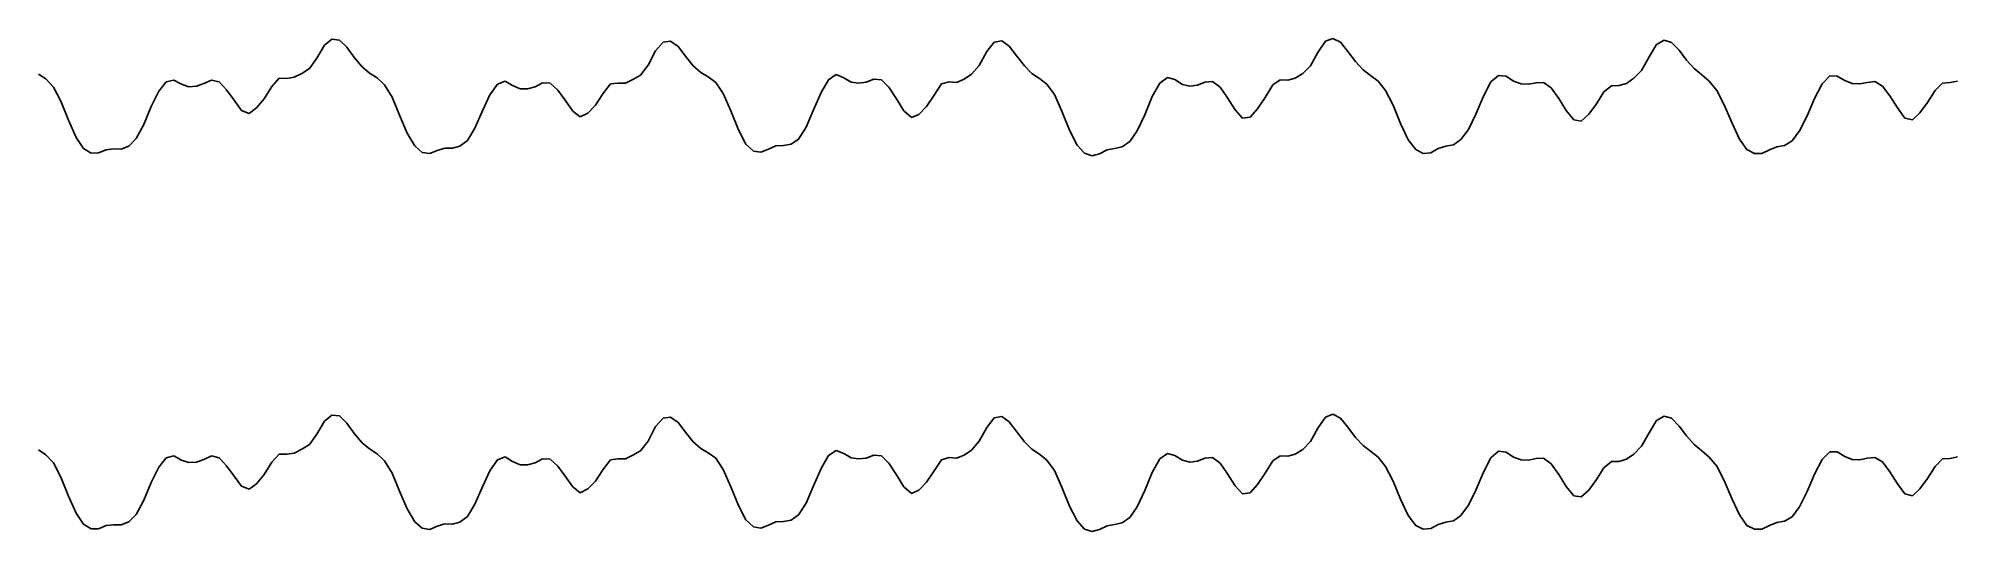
# Model space of a CAD drawing. Header units: metres. Extents: x -256 to 254, y -66 to 65.
import ezdxf

# ---------------------------------------------------------------- set-up
doc = ezdxf.new("R2010")
doc.units = ezdxf.units.M

msp = doc.modelspace()

# ---------------------------------------------------------------- linework, layer by layer
for p, q in [((-182, 60.13794, -173.20508), (-180, 63.60321, -173.20508)), ((-180, 63.60321, -173.20508), (-178, 65.16113, -173.20508)), ((-178, 65.16113, -173.20508), (-176, 64.93683, -173.20508)), ((-176, 64.93683, -173.20508), (-174, 63.02643, -173.20508)), ((-174, 63.02643, -173.20508), (-172, 60.183716, -173.20508)), ((-94, 58.23822, -173.20508), (-92, 62.113953, -173.20508)), ((-92, 62.113953, -173.20508), (-90, 64.382935, -173.20508)), ((-90, 64.382935, -173.20508), (-88, 64.63928, -173.20508)), ((-88, 64.63928, -173.20508), (-86, 63.241577, -173.20508)), ((-86, 63.241577, -173.20508), (-84, 60.643005, -173.20508)), ((-6, 58.20923, -173.20508), (-4, 61.909485, -173.20508)), ((-4, 61.909485, -173.20508), (-2, 64.43634, -173.20508)), ((-2, 64.43634, -173.20508), (0, 64.79187, -173.20508)), ((0, 64.79187, -173.20508), (2, 63.356018, -173.20508)), ((2, 63.356018, -173.20508), (4, 60.71167, -173.20508)), ((82, 58.117676, -173.20508), (84, 61.668396, -173.20508)), ((84, 61.668396, -173.20508), (86, 64.642334, -173.20508)), ((86, 64.642334, -173.20508), (88, 65.41138, -173.20508)), ((88, 65.41138, -173.20508), (90, 64.39972, -173.20508)), ((90, 64.39972, -173.20508), (92, 61.94153, -173.20508)), ((92, 61.94153, -173.20508), (94, 59.21631, -173.20508)), ((172, 60.461426, -173.20508), (174, 63.74359, -173.20508)), ((174, 63.74359, -173.20508), (176, 64.90784, -173.20508)), ((176, 64.90784, -173.20508), (178, 64.34784, -173.20508)), ((178, 64.34784, -173.20508), (180, 62.25128, -173.20508)), ((180, 62.25128, -173.20508), (182, 59.628296, -173.20508)), ((-186, 56.09436, -173.20508), (-184, 57.35016, -173.20508)), ((-184, 57.35016, -173.20508), (-182, 60.13794, -173.20508)), ((-172, 60.183716, -173.20508), (-170, 57.80182, -173.20508)), ((-170, 57.80182, -173.20508), (-168, 56.158447, -173.20508)), ((-168, 56.158447, -173.20508), (-166, 54.859924, -173.20508)), ((-96, 55.656433, -173.20508), (-94, 58.23822, -173.20508)), ((-84, 60.643005, -173.20508), (-82, 58.08258, -173.20508)), ((-82, 58.08258, -173.20508), (-80, 56.303406, -173.20508)), ((-80, 56.303406, -173.20508), (-78, 55.18036, -173.20508)), ((-8, 55.867004, -173.20508), (-6, 58.20923, -173.20508)), ((4, 60.71167, -173.20508), (6, 58.103943, -173.20508)), ((6, 58.103943, -173.20508), (8, 56.089783, -173.20508)), ((80, 56.019592, -173.20508), (82, 58.117676, -173.20508)), ((94, 59.21631, -173.20508), (96, 57.04651, -173.20508)), ((96, 57.04651, -173.20508), (98, 55.56183, -173.20508)), ((168, 54.814148, -173.20508), (170, 56.8985, -173.20508)), ((170, 56.8985, -173.20508), (172, 60.461426, -173.20508)), ((182, 59.628296, -173.20508), (184, 57.383728, -173.20508)), ((184, 57.383728, -173.20508), (186, 55.67627, -173.20508)), ((-256, 55.91736, -173.20508), (-254, 54.611206, -173.20508)), ((-254, 54.611206, -173.20508), (-252, 52.43225, -173.20508)), ((-252, 52.43225, -173.20508), (-250, 48.657227, -173.20508)), ((-226, 47.262573, -173.20508), (-224, 51.332092, -173.20508)), ((-224, 51.332092, -173.20508), (-222, 53.829956, -173.20508)), ((-222, 53.829956, -173.20508), (-220, 54.327393, -173.20508)), ((-220, 54.327393, -173.20508), (-218, 53.17993, -173.20508)), ((-218, 53.17993, -173.20508), (-216, 52.537537, -173.20508)), ((-216, 52.537537, -173.20508), (-214, 52.694702, -173.20508)), ((-214, 52.694702, -173.20508), (-212, 53.39508, -173.20508)), ((-212, 53.39508, -173.20508), (-210, 54.327393, -173.20508)), ((-210, 54.327393, -173.20508), (-208, 53.816223, -173.20508)), ((-208, 53.816223, -173.20508), (-206, 51.712036, -173.20508)), ((-206, 51.712036, -173.20508), (-204, 48.936462, -173.20508)), ((-196, 49.360657, -173.20508), (-194, 52.630615, -173.20508)), ((-194, 52.630615, -173.20508), (-192, 54.788208, -173.20508)), ((-192, 54.788208, -173.20508), (-190, 54.740906, -173.20508)), ((-190, 54.740906, -173.20508), (-188, 55.075073, -173.20508)), ((-188, 55.075073, -173.20508), (-186, 56.09436, -173.20508)), ((-166, 54.859924, -173.20508), (-164, 53.051758, -173.20508)), ((-164, 53.051758, -173.20508), (-162, 49.75586, -173.20508)), ((-136, 50.367737, -173.20508), (-134, 53.233337, -173.20508)), ((-134, 53.233337, -173.20508), (-132, 54.037476, -173.20508)), ((-132, 54.037476, -173.20508), (-130, 52.851868, -173.20508)), ((-130, 52.851868, -173.20508), (-128, 51.956177, -173.20508)), ((-128, 51.956177, -173.20508), (-126, 51.957703, -173.20508)), ((-126, 51.957703, -173.20508), (-124, 52.479553, -173.20508)), ((-124, 52.479553, -173.20508), (-122, 53.54004, -173.20508)), ((-122, 53.54004, -173.20508), (-120, 53.49121, -173.20508)), ((-120, 53.49121, -173.20508), (-118, 51.62506, -173.20508)), ((-118, 51.62506, -173.20508), (-116, 48.95172, -173.20508)), ((-106, 50.621033, -173.20508), (-104, 53.279114, -173.20508)), ((-104, 53.279114, -173.20508), (-102, 53.49579, -173.20508)), ((-102, 53.49579, -173.20508), (-100, 53.500366, -173.20508)), ((-100, 53.500366, -173.20508), (-98, 54.47235, -173.20508)), ((-98, 54.47235, -173.20508), (-96, 55.656433, -173.20508)), ((-78, 55.18036, -173.20508), (-76, 53.69568, -173.20508)), ((-76, 53.69568, -173.20508), (-74, 50.72174, -173.20508)), ((-48, 50.994873, -173.20508), (-46, 54.397583, -173.20508)), ((-46, 54.397583, -173.20508), (-44, 55.79071, -173.20508)), ((-44, 55.79071, -173.20508), (-42, 54.937744, -173.20508)), ((-42, 54.937744, -173.20508), (-40, 53.775024, -173.20508)), ((-40, 53.775024, -173.20508), (-38, 53.520203, -173.20508)), ((-38, 53.520203, -173.20508), (-36, 53.738403, -173.20508)), ((-36, 53.738403, -173.20508), (-34, 54.5166, -173.20508)), ((-34, 54.5166, -173.20508), (-32, 54.362488, -173.20508)), ((-32, 54.362488, -173.20508), (-30, 52.41089, -173.20508)), ((-30, 52.41089, -173.20508), (-28, 49.313354, -173.20508)), ((-18, 50.315857, -173.20508), (-16, 53.294373, -173.20508)), ((-16, 53.294373, -173.20508), (-14, 53.868103, -173.20508)), ((-14, 53.868103, -173.20508), (-12, 53.692627, -173.20508)), ((-12, 53.692627, -173.20508), (-10, 54.525757, -173.20508)), ((-10, 54.525757, -173.20508), (-8, 55.867004, -173.20508)), ((8, 56.089783, -173.20508), (10, 54.75769, -173.20508)), ((10, 54.75769, -173.20508), (12, 53.20282, -173.20508)), ((12, 53.20282, -173.20508), (14, 50.465393, -173.20508)), ((40, 49.894714, -173.20508), (42, 53.520203, -173.20508)), ((42, 53.520203, -173.20508), (44, 54.97284, -173.20508)), ((44, 54.97284, -173.20508), (46, 54.423523, -173.20508)), ((46, 54.423523, -173.20508), (48, 53.141785, -173.20508)), ((48, 53.141785, -173.20508), (50, 52.687073, -173.20508)), ((50, 52.687073, -173.20508), (52, 52.926636, -173.20508)), ((52, 52.926636, -173.20508), (54, 53.72467, -173.20508)), ((54, 53.72467, -173.20508), (56, 53.91388, -173.20508)), ((56, 53.91388, -173.20508), (58, 52.389526, -173.20508)), ((58, 52.389526, -173.20508), (60, 49.55597, -173.20508)), ((70, 49.71161, -173.20508), (72, 53.016663, -173.20508)), ((72, 53.016663, -173.20508), (74, 54.362488, -173.20508)), ((74, 54.362488, -173.20508), (76, 54.286194, -173.20508)), ((76, 54.286194, -173.20508), (78, 54.797363, -173.20508)), ((78, 54.797363, -173.20508), (80, 56.019592, -173.20508)), ((98, 55.56183, -173.20508), (100, 54.023743, -173.20508)), ((100, 54.023743, -173.20508), (102, 51.542664, -173.20508)), ((102, 51.542664, -173.20508), (104, 47.598267, -173.20508)), ((128, 50.01831, -173.20508), (130, 53.82538, -173.20508)), ((130, 53.82538, -173.20508), (132, 55.563354, -173.20508)), ((132, 55.563354, -173.20508), (134, 55.31006, -173.20508)), ((134, 55.31006, -173.20508), (136, 53.988647, -173.20508)), ((136, 53.988647, -173.20508), (138, 53.300476, -173.20508)), ((138, 53.300476, -173.20508), (140, 53.224182, -173.20508)), ((140, 53.224182, -173.20508), (142, 53.607178, -173.20508)), ((142, 53.607178, -173.20508), (144, 53.67737, -173.20508)), ((144, 53.67737, -173.20508), (146, 52.215576, -173.20508)), ((146, 52.215576, -173.20508), (148, 49.37744, -173.20508)), ((158, 48.020935, -173.20508), (160, 51.184082, -173.20508)), ((160, 51.184082, -173.20508), (162, 52.79236, -173.20508)), ((162, 52.79236, -173.20508), (164, 52.82135, -173.20508)), ((164, 52.82135, -173.20508), (166, 53.4256, -173.20508)), ((166, 53.4256, -173.20508), (168, 54.814148, -173.20508)), ((186, 55.67627, -173.20508), (188, 53.988647, -173.20508)), ((188, 53.988647, -173.20508), (190, 51.574707, -173.20508)), ((190, 51.574707, -173.20508), (192, 47.735596, -173.20508)), ((216, 49.438477, -173.20508), (218, 53.33557, -173.20508)), ((218, 53.33557, -173.20508), (220, 55.41382, -173.20508)), ((220, 55.41382, -173.20508), (222, 55.371094, -173.20508)), ((222, 55.371094, -173.20508), (224, 54.153442, -173.20508)), ((224, 54.153442, -173.20508), (226, 53.390503, -173.20508)), ((226, 53.390503, -173.20508), (228, 53.26996, -173.20508)), ((228, 53.26996, -173.20508), (230, 53.701782, -173.20508)), ((230, 53.701782, -173.20508), (232, 53.936768, -173.20508)), ((232, 53.936768, -173.20508), (234, 52.729797, -173.20508)), ((234, 52.729797, -173.20508), (236, 50.0885, -173.20508)), ((246, 48.321533, -173.20508), (248, 51.52893, -173.20508)), ((248, 51.52893, -173.20508), (250, 53.520203, -173.20508)), ((250, 53.520203, -173.20508), (252, 53.65753, -173.20508)), ((252, 53.65753, -173.20508), (254, 54.048157, -173.20508)), ((-250, 48.657227, -173.20508), (-248, 43.647766, -173.20508)), ((-228, 42.51709, -173.20508), (-226, 47.262573, -173.20508)), ((-204, 48.936462, -173.20508), (-202, 46.250916, -173.20508)), ((-202, 46.250916, -173.20508), (-200, 45.436096, -173.20508)), ((-200, 45.436096, -173.20508), (-198, 46.917725, -173.20508)), ((-198, 46.917725, -173.20508), (-196, 49.360657, -173.20508)), ((-162, 49.75586, -173.20508), (-160, 44.96765, -173.20508)), ((-140, 41.506958, -173.20508), (-138, 46.0907, -173.20508)), ((-138, 46.0907, -173.20508), (-136, 50.367737, -173.20508)), ((-116, 48.95172, -173.20508), (-114, 46.058655, -173.20508)), ((-114, 46.058655, -173.20508), (-112, 44.493103, -173.20508)), ((-110, 45.52002, -173.20508), (-108, 47.621155, -173.20508)), ((-108, 47.621155, -173.20508), (-106, 50.621033, -173.20508)), ((-74, 50.72174, -173.20508), (-72, 46.092224, -173.20508)), ((-72, 46.092224, -173.20508), (-70, 41.11023, -173.20508)), ((-52, 41.775513, -173.20508), (-50, 46.357727, -173.20508)), ((-50, 46.357727, -173.20508), (-48, 50.994873, -173.20508)), ((-28, 49.313354, -173.20508), (-26, 46.105957, -173.20508)), ((-26, 46.105957, -173.20508), (-24, 44.33899, -173.20508)), ((-22, 45.166016, -173.20508), (-20, 47.312927, -173.20508)), ((-20, 47.312927, -173.20508), (-18, 50.315857, -173.20508)), ((14, 50.465393, -173.20508), (16, 46.00525, -173.20508)), ((16, 46.00525, -173.20508), (18, 40.979004, -173.20508)), ((38, 45.074463, -173.20508), (40, 49.894714, -173.20508)), ((60, 49.55597, -173.20508), (62, 46.36383, -173.20508)), ((62, 46.36383, -173.20508), (64, 44.187927, -173.20508)), ((66, 44.467163, -173.20508), (68, 46.673584, -173.20508)), ((68, 46.673584, -173.20508), (70, 49.71161, -173.20508)), ((104, 47.598267, -173.20508), (106, 42.767334, -173.20508)), ((126, 45.228577, -173.20508), (128, 50.01831, -173.20508)), ((148, 49.37744, -173.20508), (150, 46.19751, -173.20508)), ((150, 46.19751, -173.20508), (152, 43.73474, -173.20508)), ((156, 45.24536, -173.20508), (158, 48.020935, -173.20508)), ((192, 47.735596, -173.20508), (194, 42.999268, -173.20508)), ((214, 44.830322, -173.20508), (216, 49.438477, -173.20508)), ((236, 50.0885, -173.20508), (238, 46.899414, -173.20508)), ((238, 46.899414, -173.20508), (240, 44.213867, -173.20508)), ((244, 45.565796, -173.20508), (246, 48.321533, -173.20508)), ((-248, 43.647766, -173.20508), (-246, 39.0625, -173.20508)), ((-230, 38.742065, -173.20508), (-228, 42.51709, -173.20508)), ((-160, 44.96765, -173.20508), (-158, 40.203857, -173.20508)), ((-142, 38.227844, -173.20508), (-140, 41.506958, -173.20508)), ((-112, 44.493103, -173.20508), (-110, 45.52002, -173.20508)), ((-70, 41.11023, -173.20508), (-68, 37.286377, -173.20508)), ((-54, 38.61084, -173.20508), (-52, 41.775513, -173.20508)), ((-24, 44.33899, -173.20508), (-22, 45.166016, -173.20508)), ((18, 40.979004, -173.20508), (20, 37.005615, -173.20508)), ((36, 40.76996, -173.20508), (38, 45.074463, -173.20508)), ((64, 44.187927, -173.20508), (66, 44.467163, -173.20508)), ((106, 42.767334, -173.20508), (108, 38.438416, -173.20508)), ((122, 38.48419, -173.20508), (124, 41.197205, -173.20508)), ((124, 41.197205, -173.20508), (126, 45.228577, -173.20508)), ((152, 43.73474, -173.20508), (154, 43.39447, -173.20508)), ((154, 43.39447, -173.20508), (156, 45.24536, -173.20508)), ((194, 42.999268, -173.20508), (196, 38.60321, -173.20508)), ((210, 38.11493, -173.20508), (212, 40.802002, -173.20508)), ((212, 40.802002, -173.20508), (214, 44.830322, -173.20508)), ((240, 44.213867, -173.20508), (242, 43.71643, -173.20508)), ((242, 43.71643, -173.20508), (244, 45.565796, -173.20508)), ((-246, 39.0625, -173.20508), (-244, 36.14502, -173.20508)), ((-244, 36.14502, -173.20508), (-242, 34.877014, -173.20508)), ((-240, 34.944153, -173.20508), (-238, 35.765076, -173.20508)), ((-238, 35.765076, -173.20508), (-236, 35.99243, -173.20508)), ((-236, 35.99243, -173.20508), (-234, 35.94055, -173.20508)), ((-234, 35.94055, -173.20508), (-232, 36.74469, -173.20508)), ((-232, 36.74469, -173.20508), (-230, 38.742065, -173.20508)), ((-158, 40.203857, -173.20508), (-156, 36.782837, -173.20508)), ((-156, 36.782837, -173.20508), (-154, 35.083008, -173.20508)), ((-150, 35.610962, -173.20508), (-148, 36.203003, -173.20508)), ((-148, 36.203003, -173.20508), (-146, 36.18927, -173.20508)), ((-146, 36.18927, -173.20508), (-144, 36.683655, -173.20508)), ((-144, 36.683655, -173.20508), (-142, 38.227844, -173.20508)), ((-68, 37.286377, -173.20508), (-66, 35.40497, -173.20508)), ((-64, 35.098267, -173.20508), (-62, 35.913086, -173.20508)), ((-62, 35.913086, -173.20508), (-60, 36.79962, -173.20508)), ((-60, 36.79962, -173.20508), (-58, 36.88507, -173.20508)), ((-58, 36.88507, -173.20508), (-56, 37.21924, -173.20508)), ((-56, 37.21924, -173.20508), (-54, 38.61084, -173.20508)), ((20, 37.005615, -173.20508), (22, 34.82666, -173.20508)), ((26, 34.725952, -173.20508), (28, 35.758972, -173.20508)), ((28, 35.758972, -173.20508), (30, 36.094666, -173.20508)), ((30, 36.094666, -173.20508), (32, 36.546326, -173.20508)), ((32, 36.546326, -173.20508), (34, 37.92267, -173.20508)), ((34, 37.92267, -173.20508), (36, 40.76996, -173.20508)), ((108, 38.438416, -173.20508), (110, 35.810852, -173.20508)), ((110, 35.810852, -173.20508), (112, 34.805298, -173.20508)), ((114, 34.98993, -173.20508), (116, 36.088562, -173.20508)), ((116, 36.088562, -173.20508), (118, 36.69281, -173.20508)), ((118, 36.69281, -173.20508), (120, 37.088013, -173.20508)), ((120, 37.088013, -173.20508), (122, 38.48419, -173.20508)), ((196, 38.60321, -173.20508), (198, 35.821533, -173.20508)), ((198, 35.821533, -173.20508), (200, 34.786987, -173.20508)), ((202, 34.786987, -173.20508), (204, 35.77881, -173.20508)), ((204, 35.77881, -173.20508), (206, 36.584473, -173.20508)), ((206, 36.584473, -173.20508), (208, 36.9339, -173.20508)), ((208, 36.9339, -173.20508), (210, 38.11493, -173.20508)), ((-242, 34.877014, -173.20508), (-240, 34.944153, -173.20508)), ((-154, 35.083008, -173.20508), (-152, 34.768677, -173.20508)), ((-152, 34.768677, -173.20508), (-150, 35.610962, -173.20508)), ((-66, 35.40497, -173.20508), (-64, 35.098267, -173.20508)), ((22, 34.82666, -173.20508), (24, 34.16443, -173.20508)), ((24, 34.16443, -173.20508), (26, 34.725952, -173.20508)), ((112, 34.805298, -173.20508), (114, 34.98993, -173.20508)), ((200, 34.786987, -173.20508), (202, 34.786987, -173.20508)), ((-180, -36.39679, -173.20508), (-178, -34.838867, -173.20508)), ((-178, -34.838867, -173.20508), (-176, -35.06317, -173.20508)), ((-176, -35.06317, -173.20508), (-174, -36.97357, -173.20508)), ((-92, -37.886047, -173.20508), (-90, -35.617065, -173.20508)), ((-90, -35.617065, -173.20508), (-88, -35.360718, -173.20508)), ((-88, -35.360718, -173.20508), (-86, -36.758423, -173.20508)), ((-4, -38.090515, -173.20508), (-2, -35.56366, -173.20508)), ((-2, -35.56366, -173.20508), (0, -35.20813, -173.20508)), ((0, -35.20813, -173.20508), (2, -36.643982, -173.20508)), ((84, -38.331604, -173.20508), (86, -35.357666, -173.20508)), ((86, -35.357666, -173.20508), (88, -34.588623, -173.20508)), ((88, -34.588623, -173.20508), (90, -35.60028, -173.20508)), ((90, -35.60028, -173.20508), (92, -38.05847, -173.20508)), ((174, -36.25641, -173.20508), (176, -35.092163, -173.20508)), ((176, -35.092163, -173.20508), (178, -35.65216, -173.20508)), ((178, -35.65216, -173.20508), (180, -37.74872, -173.20508)), ((-184, -42.64984, -173.20508), (-182, -39.86206, -173.20508)), ((-182, -39.86206, -173.20508), (-180, -36.39679, -173.20508)), ((-174, -36.97357, -173.20508), (-172, -39.816284, -173.20508)), ((-172, -39.816284, -173.20508), (-170, -42.19818, -173.20508)), ((-94, -41.76178, -173.20508), (-92, -37.886047, -173.20508)), ((-86, -36.758423, -173.20508), (-84, -39.356995, -173.20508)), ((-84, -39.356995, -173.20508), (-82, -41.91742, -173.20508)), ((-6, -41.79077, -173.20508), (-4, -38.090515, -173.20508)), ((2, -36.643982, -173.20508), (4, -39.28833, -173.20508)), ((4, -39.28833, -173.20508), (6, -41.896057, -173.20508)), ((82, -41.882324, -173.20508), (84, -38.331604, -173.20508)), ((92, -38.05847, -173.20508), (94, -40.78369, -173.20508)), ((94, -40.78369, -173.20508), (96, -42.95349, -173.20508)), ((170, -43.1015, -173.20508), (172, -39.538574, -173.20508)), ((172, -39.538574, -173.20508), (174, -36.25641, -173.20508)), ((180, -37.74872, -173.20508), (182, -40.371704, -173.20508)), ((182, -40.371704, -173.20508), (184, -42.616272, -173.20508)), ((-256, -44.08264, -173.20508), (-254, -45.388794, -173.20508)), ((-254, -45.388794, -173.20508), (-252, -47.56775, -173.20508)), ((-222, -46.170044, -173.20508), (-220, -45.672607, -173.20508)), ((-220, -45.672607, -173.20508), (-218, -46.82007, -173.20508)), ((-212, -46.60492, -173.20508), (-210, -45.672607, -173.20508)), ((-210, -45.672607, -173.20508), (-208, -46.183777, -173.20508)), ((-194, -47.369385, -173.20508), (-192, -45.211792, -173.20508)), ((-192, -45.211792, -173.20508), (-190, -45.259094, -173.20508)), ((-190, -45.259094, -173.20508), (-188, -44.924927, -173.20508)), ((-188, -44.924927, -173.20508), (-186, -43.90564, -173.20508)), ((-186, -43.90564, -173.20508), (-184, -42.64984, -173.20508)), ((-170, -42.19818, -173.20508), (-168, -43.841553, -173.20508)), ((-168, -43.841553, -173.20508), (-166, -45.140076, -173.20508)), ((-166, -45.140076, -173.20508), (-164, -46.948242, -173.20508)), ((-100, -46.499634, -173.20508), (-98, -45.52765, -173.20508)), ((-98, -45.52765, -173.20508), (-96, -44.343567, -173.20508)), ((-96, -44.343567, -173.20508), (-94, -41.76178, -173.20508)), ((-82, -41.91742, -173.20508), (-80, -43.696594, -173.20508)), ((-80, -43.696594, -173.20508), (-78, -44.81964, -173.20508)), ((-78, -44.81964, -173.20508), (-76, -46.30432, -173.20508)), ((-48, -49.005127, -173.20508), (-46, -45.602417, -173.20508)), ((-46, -45.602417, -173.20508), (-44, -44.20929, -173.20508)), ((-44, -44.20929, -173.20508), (-42, -45.062256, -173.20508)), ((-42, -45.062256, -173.20508), (-40, -46.224976, -173.20508)), ((-36, -46.261597, -173.20508), (-34, -45.4834, -173.20508)), ((-34, -45.4834, -173.20508), (-32, -45.637512, -173.20508)), ((-32, -45.637512, -173.20508), (-30, -47.58911, -173.20508)), ((-12, -46.307373, -173.20508), (-10, -45.474243, -173.20508)), ((-10, -45.474243, -173.20508), (-8, -44.132996, -173.20508)), ((-8, -44.132996, -173.20508), (-6, -41.79077, -173.20508)), ((6, -41.896057, -173.20508), (8, -43.910217, -173.20508)), ((8, -43.910217, -173.20508), (10, -45.24231, -173.20508)), ((10, -45.24231, -173.20508), (12, -46.79718, -173.20508)), ((42, -46.479797, -173.20508), (44, -45.02716, -173.20508)), ((44, -45.02716, -173.20508), (46, -45.576477, -173.20508)), ((46, -45.576477, -173.20508), (48, -46.858215, -173.20508)), ((72, -46.983337, -173.20508), (74, -45.637512, -173.20508)), ((74, -45.637512, -173.20508), (76, -45.713806, -173.20508)), ((76, -45.713806, -173.20508), (78, -45.202637, -173.20508)), ((78, -45.202637, -173.20508), (80, -43.980408, -173.20508)), ((80, -43.980408, -173.20508), (82, -41.882324, -173.20508)), ((96, -42.95349, -173.20508), (98, -44.43817, -173.20508)), ((98, -44.43817, -173.20508), (100, -45.976257, -173.20508)), ((130, -46.17462, -173.20508), (132, -44.436646, -173.20508)), ((132, -44.436646, -173.20508), (134, -44.68994, -173.20508)), ((134, -44.68994, -173.20508), (136, -46.011353, -173.20508)), ((166, -46.5744, -173.20508), (168, -45.185852, -173.20508)), ((168, -45.185852, -173.20508), (170, -43.1015, -173.20508)), ((184, -42.616272, -173.20508), (186, -44.32373, -173.20508)), ((186, -44.32373, -173.20508), (188, -46.011353, -173.20508)), ((218, -46.66443, -173.20508), (220, -44.58618, -173.20508)), ((220, -44.58618, -173.20508), (222, -44.628906, -173.20508)), ((222, -44.628906, -173.20508), (224, -45.846558, -173.20508)), ((224, -45.846558, -173.20508), (226, -46.609497, -173.20508)), ((-252, -47.56775, -173.20508), (-250, -51.342773, -173.20508)), ((-226, -52.737427, -173.20508), (-224, -48.667908, -173.20508)), ((-224, -48.667908, -173.20508), (-222, -46.170044, -173.20508)), ((-218, -46.82007, -173.20508), (-216, -47.462463, -173.20508)), ((-216, -47.462463, -173.20508), (-214, -47.305298, -173.20508)), ((-214, -47.305298, -173.20508), (-212, -46.60492, -173.20508)), ((-208, -46.183777, -173.20508), (-206, -48.287964, -173.20508)), ((-206, -48.287964, -173.20508), (-204, -51.063538, -173.20508)), ((-198, -53.082275, -173.20508), (-196, -50.639343, -173.20508)), ((-196, -50.639343, -173.20508), (-194, -47.369385, -173.20508)), ((-164, -46.948242, -173.20508), (-162, -50.24414, -173.20508)), ((-162, -50.24414, -173.20508), (-160, -55.03235, -173.20508)), ((-138, -53.9093, -173.20508), (-136, -49.632263, -173.20508)), ((-136, -49.632263, -173.20508), (-134, -46.766663, -173.20508)), ((-134, -46.766663, -173.20508), (-132, -45.962524, -173.20508)), ((-132, -45.962524, -173.20508), (-130, -47.148132, -173.20508)), ((-130, -47.148132, -173.20508), (-128, -48.043823, -173.20508)), ((-128, -48.043823, -173.20508), (-126, -48.042297, -173.20508)), ((-126, -48.042297, -173.20508), (-124, -47.520447, -173.20508)), ((-124, -47.520447, -173.20508), (-122, -46.45996, -173.20508)), ((-122, -46.45996, -173.20508), (-120, -46.50879, -173.20508)), ((-120, -46.50879, -173.20508), (-118, -48.37494, -173.20508)), ((-118, -48.37494, -173.20508), (-116, -51.04828, -173.20508)), ((-108, -52.378845, -173.20508), (-106, -49.378967, -173.20508)), ((-106, -49.378967, -173.20508), (-104, -46.720886, -173.20508)), ((-104, -46.720886, -173.20508), (-102, -46.50421, -173.20508)), ((-102, -46.50421, -173.20508), (-100, -46.499634, -173.20508)), ((-76, -46.30432, -173.20508), (-74, -49.27826, -173.20508)), ((-74, -49.27826, -173.20508), (-72, -53.907776, -173.20508)), ((-50, -53.642273, -173.20508), (-48, -49.005127, -173.20508)), ((-40, -46.224976, -173.20508), (-38, -46.479797, -173.20508)), ((-38, -46.479797, -173.20508), (-36, -46.261597, -173.20508)), ((-30, -47.58911, -173.20508), (-28, -50.686646, -173.20508)), ((-28, -50.686646, -173.20508), (-26, -53.894043, -173.20508)), ((-20, -52.687073, -173.20508), (-18, -49.684143, -173.20508)), ((-18, -49.684143, -173.20508), (-16, -46.705627, -173.20508)), ((-16, -46.705627, -173.20508), (-14, -46.131897, -173.20508)), ((-14, -46.131897, -173.20508), (-12, -46.307373, -173.20508)), ((12, -46.79718, -173.20508), (14, -49.534607, -173.20508)), ((14, -49.534607, -173.20508), (16, -53.99475, -173.20508)), ((38, -54.925537, -173.20508), (40, -50.105286, -173.20508)), ((40, -50.105286, -173.20508), (42, -46.479797, -173.20508)), ((48, -46.858215, -173.20508), (50, -47.312927, -173.20508)), ((50, -47.312927, -173.20508), (52, -47.073364, -173.20508)), ((52, -47.073364, -173.20508), (54, -46.27533, -173.20508)), ((54, -46.27533, -173.20508), (56, -46.08612, -173.20508)), ((56, -46.08612, -173.20508), (58, -47.610474, -173.20508)), ((58, -47.610474, -173.20508), (60, -50.44403, -173.20508)), ((60, -50.44403, -173.20508), (62, -53.63617, -173.20508)), ((68, -53.326416, -173.20508), (70, -50.28839, -173.20508)), ((70, -50.28839, -173.20508), (72, -46.983337, -173.20508)), ((100, -45.976257, -173.20508), (102, -48.457336, -173.20508)), ((102, -48.457336, -173.20508), (104, -52.401733, -173.20508)), ((126, -54.771423, -173.20508), (128, -49.98169, -173.20508)), ((128, -49.98169, -173.20508), (130, -46.17462, -173.20508)), ((136, -46.011353, -173.20508), (138, -46.699524, -173.20508)), ((138, -46.699524, -173.20508), (140, -46.775818, -173.20508)), ((140, -46.775818, -173.20508), (142, -46.392822, -173.20508)), ((142, -46.392822, -173.20508), (144, -46.32263, -173.20508)), ((144, -46.32263, -173.20508), (146, -47.784424, -173.20508)), ((146, -47.784424, -173.20508), (148, -50.62256, -173.20508)), ((148, -50.62256, -173.20508), (150, -53.80249, -173.20508)), ((158, -51.979065, -173.20508), (160, -48.815918, -173.20508)), ((160, -48.815918, -173.20508), (162, -47.20764, -173.20508)), ((162, -47.20764, -173.20508), (164, -47.17865, -173.20508)), ((164, -47.17865, -173.20508), (166, -46.5744, -173.20508)), ((188, -46.011353, -173.20508), (190, -48.425293, -173.20508)), ((190, -48.425293, -173.20508), (192, -52.264404, -173.20508)), ((214, -55.169678, -173.20508), (216, -50.561523, -173.20508)), ((216, -50.561523, -173.20508), (218, -46.66443, -173.20508)), ((226, -46.609497, -173.20508), (228, -46.73004, -173.20508)), ((228, -46.73004, -173.20508), (230, -46.298218, -173.20508)), ((230, -46.298218, -173.20508), (232, -46.063232, -173.20508)), ((232, -46.063232, -173.20508), (234, -47.270203, -173.20508)), ((234, -47.270203, -173.20508), (236, -49.9115, -173.20508)), ((236, -49.9115, -173.20508), (238, -53.100586, -173.20508)), ((246, -51.678467, -173.20508), (248, -48.47107, -173.20508)), ((248, -48.47107, -173.20508), (250, -46.479797, -173.20508)), ((250, -46.479797, -173.20508), (252, -46.34247, -173.20508)), ((252, -46.34247, -173.20508), (254, -45.951843, -173.20508)), ((-250, -51.342773, -173.20508), (-248, -56.352234, -173.20508)), ((-228, -57.48291, -173.20508), (-226, -52.737427, -173.20508)), ((-204, -51.063538, -173.20508), (-202, -53.749084, -173.20508)), ((-202, -53.749084, -173.20508), (-200, -54.563904, -173.20508)), ((-200, -54.563904, -173.20508), (-198, -53.082275, -173.20508)), ((-160, -55.03235, -173.20508), (-158, -59.796143, -173.20508)), ((-140, -58.493042, -173.20508), (-138, -53.9093, -173.20508)), ((-116, -51.04828, -173.20508), (-114, -53.941345, -173.20508)), ((-114, -53.941345, -173.20508), (-112, -55.506897, -173.20508)), ((-112, -55.506897, -173.20508), (-110, -54.47998, -173.20508)), ((-110, -54.47998, -173.20508), (-108, -52.378845, -173.20508)), ((-72, -53.907776, -173.20508), (-70, -58.88977, -173.20508)), ((-52, -58.224487, -173.20508), (-50, -53.642273, -173.20508)), ((-26, -53.894043, -173.20508), (-24, -55.66101, -173.20508)), ((-24, -55.66101, -173.20508), (-22, -54.833984, -173.20508)), ((-22, -54.833984, -173.20508), (-20, -52.687073, -173.20508)), ((16, -53.99475, -173.20508), (18, -59.020996, -173.20508)), ((36, -59.23004, -173.20508), (38, -54.925537, -173.20508)), ((62, -53.63617, -173.20508), (64, -55.812073, -173.20508)), ((64, -55.812073, -173.20508), (66, -55.532837, -173.20508)), ((66, -55.532837, -173.20508), (68, -53.326416, -173.20508)), ((104, -52.401733, -173.20508), (106, -57.232666, -173.20508)), ((124, -58.802795, -173.20508), (126, -54.771423, -173.20508)), ((150, -53.80249, -173.20508), (152, -56.26526, -173.20508)), ((154, -56.60553, -173.20508), (156, -54.75464, -173.20508)), ((156, -54.75464, -173.20508), (158, -51.979065, -173.20508)), ((192, -52.264404, -173.20508), (194, -57.000732, -173.20508)), ((212, -59.197998, -173.20508), (214, -55.169678, -173.20508)), ((238, -53.100586, -173.20508), (240, -55.786133, -173.20508)), ((240, -55.786133, -173.20508), (242, -56.28357, -173.20508)), ((242, -56.28357, -173.20508), (244, -54.434204, -173.20508)), ((244, -54.434204, -173.20508), (246, -51.678467, -173.20508)), ((-248, -56.352234, -173.20508), (-246, -60.9375, -173.20508)), ((-246, -60.9375, -173.20508), (-244, -63.85498, -173.20508)), ((-230, -61.257935, -173.20508), (-228, -57.48291, -173.20508)), ((-158, -59.796143, -173.20508), (-156, -63.217163, -173.20508)), ((-142, -61.772156, -173.20508), (-140, -58.493042, -173.20508)), ((-70, -58.88977, -173.20508), (-68, -62.713623, -173.20508)), ((-54, -61.38916, -173.20508), (-52, -58.224487, -173.20508)), ((18, -59.020996, -173.20508), (20, -62.994385, -173.20508)), ((34, -62.07733, -173.20508), (36, -59.23004, -173.20508)), ((106, -57.232666, -173.20508), (108, -61.561584, -173.20508)), ((122, -61.51581, -173.20508), (124, -58.802795, -173.20508)), ((152, -56.26526, -173.20508), (154, -56.60553, -173.20508)), ((194, -57.000732, -173.20508), (196, -61.39679, -173.20508)), ((210, -61.88507, -173.20508), (212, -59.197998, -173.20508)), ((-244, -63.85498, -173.20508), (-242, -65.122986, -173.20508)), ((-242, -65.122986, -173.20508), (-240, -65.05585, -173.20508)), ((-240, -65.05585, -173.20508), (-238, -64.234924, -173.20508)), ((-238, -64.234924, -173.20508), (-236, -64.00757, -173.20508)), ((-236, -64.00757, -173.20508), (-234, -64.05945, -173.20508)), ((-234, -64.05945, -173.20508), (-232, -63.25531, -173.20508)), ((-232, -63.25531, -173.20508), (-230, -61.257935, -173.20508)), ((-156, -63.217163, -173.20508), (-154, -64.91699, -173.20508)), ((-154, -64.91699, -173.20508), (-152, -65.23132, -173.20508)), ((-152, -65.23132, -173.20508), (-150, -64.38904, -173.20508)), ((-150, -64.38904, -173.20508), (-148, -63.796997, -173.20508)), ((-148, -63.796997, -173.20508), (-146, -63.81073, -173.20508)), ((-146, -63.81073, -173.20508), (-144, -63.316345, -173.20508)), ((-144, -63.316345, -173.20508), (-142, -61.772156, -173.20508)), ((-68, -62.713623, -173.20508), (-66, -64.59503, -173.20508)), ((-66, -64.59503, -173.20508), (-64, -64.90173, -173.20508)), ((-64, -64.90173, -173.20508), (-62, -64.086914, -173.20508)), ((-62, -64.086914, -173.20508), (-60, -63.20038, -173.20508)), ((-60, -63.20038, -173.20508), (-58, -63.11493, -173.20508)), ((-58, -63.11493, -173.20508), (-56, -62.78076, -173.20508)), ((-56, -62.78076, -173.20508), (-54, -61.38916, -173.20508)), ((20, -62.994385, -173.20508), (22, -65.17334, -173.20508)), ((22, -65.17334, -173.20508), (24, -65.83557, -173.20508)), ((24, -65.83557, -173.20508), (26, -65.27405, -173.20508)), ((26, -65.27405, -173.20508), (28, -64.24103, -173.20508)), ((28, -64.24103, -173.20508), (30, -63.905334, -173.20508)), ((30, -63.905334, -173.20508), (32, -63.453674, -173.20508)), ((32, -63.453674, -173.20508), (34, -62.07733, -173.20508)), ((108, -61.561584, -173.20508), (110, -64.18915, -173.20508)), ((110, -64.18915, -173.20508), (112, -65.1947, -173.20508)), ((112, -65.1947, -173.20508), (114, -65.01007, -173.20508)), ((114, -65.01007, -173.20508), (116, -63.911438, -173.20508)), ((116, -63.911438, -173.20508), (118, -63.30719, -173.20508)), ((118, -63.30719, -173.20508), (120, -62.911987, -173.20508)), ((120, -62.911987, -173.20508), (122, -61.51581, -173.20508)), ((196, -61.39679, -173.20508), (198, -64.17847, -173.20508)), ((198, -64.17847, -173.20508), (200, -65.21301, -173.20508)), ((200, -65.21301, -173.20508), (202, -65.21301, -173.20508)), ((202, -65.21301, -173.20508), (204, -64.22119, -173.20508)), ((204, -64.22119, -173.20508), (206, -63.415527, -173.20508)), ((206, -63.415527, -173.20508), (208, -63.0661, -173.20508)), ((208, -63.0661, -173.20508), (210, -61.88507, -173.20508))]:
    msp.add_line(p, q)

doc.saveas('drawing.dxf')
